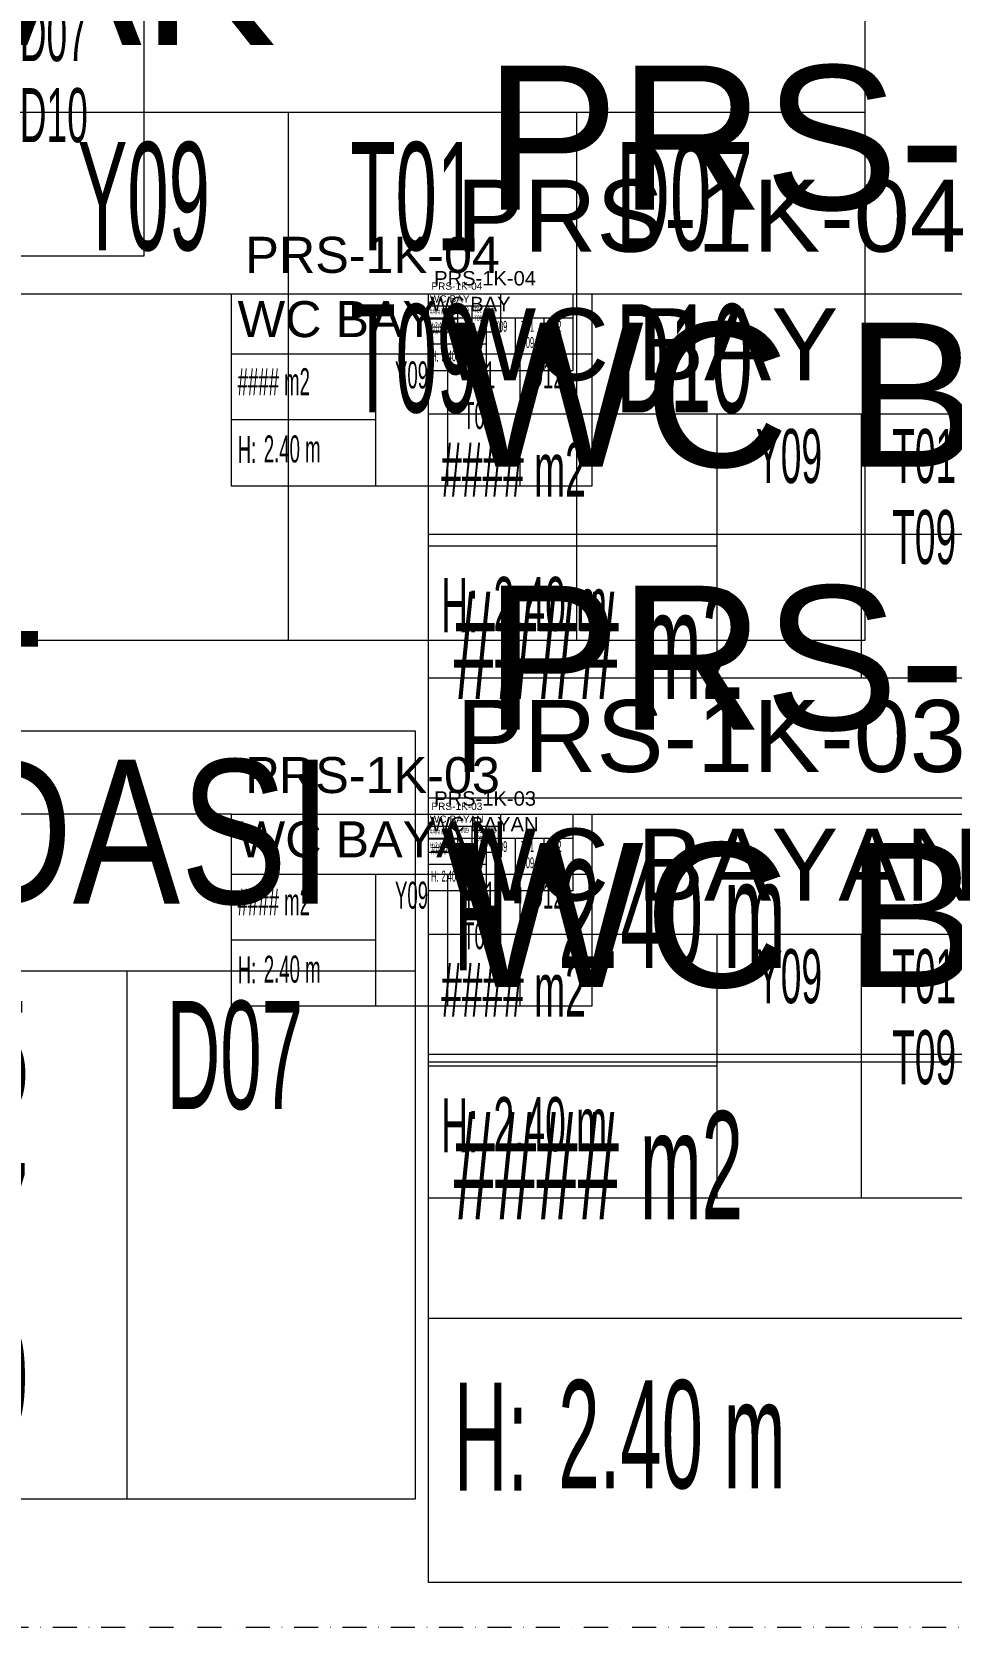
# Model space of a CAD drawing. Extents: x -9058 to 11890, y 0 to 8106.
# Drawn here: x 9918 to 10301, y 2946 to 3610 of the extents above; entities that cross this region are included whole.
import ezdxf
from ezdxf.enums import TextEntityAlignment as Align

# ---------------------------------------------------------------- set-up
doc = ezdxf.new("R2010")
doc.units = 0
doc.header["$LTSCALE"] = 10
doc.header["$MEASUREMENT"] = 0
doc.linetypes.add('DASHDOT', pattern=[1, 0.5, -0.25, 0, -0.25])
doc.layers.get('0').update_dxf_attribs({"color": 9, "lineweight": 9})
for name, color, linetype, lineweight in [('21_mahal200', 9, 'Continuous', 9), ('21_mahal200 @ 1', 9, 'Continuous', 9), ('21_mahal200 @ 10 (1)', 9, 'Continuous', 9), ('21_mahal200 @ 10 (2)', 9, 'Continuous', 9), ('21_mahal200 @ 2', 9, 'Continuous', 9), ('21_mahal200 @ 20', 9, 'Continuous', 9), ('21_mahal200 @ 5 (1)', 9, 'Continuous', 9), ('21_mahal200 @ 5 (2)', 9, 'Continuous', 9), ('24', 9, 'DASHDOT', 9), ('40A', 9, 'Continuous', 9)]:
    doc.layers.add(name, color=color, linetype=linetype, lineweight=lineweight)
doc.styles.add('Arial', font='arial.ttf', dxfattribs={"height": 2.5})
doc.styles.add('MuuM_TEXT-STANDART', font='ARIALN.TTF')
doc.dimstyles.new('MuuM_Annotative', dxfattribs={"dimscale": 0.1, "dimtxt": 2, "dimasz": 1, "dimexe": 1, "dimexo": 1, "dimgap": 1, "dimtad": 1, "dimdec": 1, "dimrnd": 0.5, "dimdsep": 46, "dimtxsty": 'MuuM_TEXT-STANDART', "dimblk": 'ARCHTICK', "dimcen": 0, "dimdle": 0.15, "dimclrd": 256, "dimclre": 256, "dimclrt": 256, "dimadec": 0, "dimazin": 0, "dimtfac": 5, "dimtdec": 1, "dimtix": 1, "dimtmove": 2, "dimatfit": 3, "dimldrblk": 'DOT', "dimfxl": 3, "dimfxlon": 1, "dimtolj": 1, "dimlwd": -1, "dimlwe": -1, "dimarcsym": 0})

# ---------------------------------------------------------------- blocks, each defined once
blk = doc.blocks.new('0a_roomno2')
blk.add_lwpolyline([(30, -16), (0, -16), (0, 0), (30, 0)], close=True)
for points in [[(0, 0), (30, 0)], [(0, -5), (30, -5)], [(12, -5), (12, -16)], [(18, -5), (18, -16)], [(24, -5), (24, -16)], [(12, -10.5), (0, -10.5)]]:
    blk.add_lwpolyline(points)
at = {"layer": '40A'}
blk.add_lwpolyline([(0, 0), (30, 0)], dxfattribs=at)
at = {"style": 'MuuM_TEXT-STANDART', "width": 0.6}
blk.add_text('H:', height=2.25, dxfattribs=at).set_placement((0.525, -12.962), align=Align.MIDDLE_LEFT)
at = {"style": 'Arial'}
blk.add_attdef('ODANO', (0, 1.505), '', height=3, dxfattribs=at)
blk.add_attdef('MEKANADI', text='', height=3, dxfattribs=at).set_placement((0.525, -4.75), align=Align.BOTTOM_LEFT)
at = {"style": 'MuuM_TEXT-STANDART', "width": 0.6}
for tag, p in [('YER01', (15, -7)), ('TAVAN01', (20.625, -7)), ('DUVAR01', (26.25, -7)), ('YER02', (15, -10.375)), ('TAVAN02', (20.625, -10.375)), ('DUVAR02', (26.25, -10.375)), ('YER03', (15, -13.75)), ('TAVAN03', (20.625, -13.75)), ('DUVAR03', (26.25, -13.75))]:
    blk.add_attdef(tag, text='', height=2.25, dxfattribs=at).set_placement(p, align=Align.MIDDLE_CENTER)
at = {"style": 'MuuM_TEXT-STANDART'}
blk.add_attdef('M2', text='', height=2.25, dxfattribs=at).set_placement((1.323, -7.805), align=Align.MIDDLE_LEFT)
at = {"style": 'MuuM_TEXT-STANDART', "width": 0.6}
blk.add_attdef('TEMIZTAVANYUKSEKLIGI', text='', height=2.25, dxfattribs=at).set_placement((2.7, -13.162), align=Align.MIDDLE_LEFT)
blk = doc.blocks.new('*U1186')
at = {"layer": '21_mahal200 @ 1'}
ref = blk.add_blockref('0a_roomno2', (10083.45, 3501.07), dxfattribs=at)
ref.add_attrib('ODANO', ' PRS-1K-04', (10083.45, 3502.82), dxfattribs={"layer": '0', "height": 3, "style": 'Arial'})
ref.add_attrib('MEKANADI', 'WC BAY', dxfattribs={"layer": '0', "height": 3, "style": 'Arial'}).set_placement((10083.98, 3496.57), align=Align.BOTTOM_LEFT)
ref.add_attrib('M2', '#### m2', dxfattribs={"layer": '0', "height": 2.25, "style": 'MuuM_TEXT-STANDART', "width": 0.6}).set_placement((10083.98, 3493.75), align=Align.MIDDLE_LEFT)
ref.add_attrib('TEMIZTAVANYUKSEKLIGI', '2.40 m', dxfattribs={"layer": '0', "height": 2.25, "style": 'MuuM_TEXT-STANDART', "width": 0.6}).set_placement((10086.15, 3488.16), align=Align.MIDDLE_LEFT)
ref.add_attrib('YER01', 'Y09', dxfattribs={"layer": '0', "height": 2.25, "style": 'MuuM_TEXT-STANDART', "width": 0.6}).set_placement((10098.45, 3494.32), align=Align.MIDDLE_CENTER)
ref.add_attrib('TAVAN01', 'T01', dxfattribs={"layer": '0', "height": 2.25, "style": 'MuuM_TEXT-STANDART', "width": 0.6}).set_placement((10104.08, 3494.32), align=Align.MIDDLE_CENTER)
ref.add_attrib('DUVAR01', 'D12', dxfattribs={"layer": '0', "height": 2.25, "style": 'MuuM_TEXT-STANDART', "width": 0.6}).set_placement((10109.7, 3494.32), align=Align.MIDDLE_CENTER)
ref.add_attrib('TAVAN02', 'T09', dxfattribs={"layer": '0', "height": 2.25, "style": 'MuuM_TEXT-STANDART', "width": 0.6}).set_placement((10104.08, 3490.94), align=Align.MIDDLE_CENTER)
at = {"layer": '21_mahal200 @ 10 (1)'}
ref = blk.add_blockref('0a_roomno2', (10083.45, 3501.07), dxfattribs=dict(at, xscale=10, yscale=10, zscale=10))
ref.add_attrib('ODANO', ' PRS-1K-04', (10083.45, 3518.62), dxfattribs={"layer": '0', "height": 30, "style": 'Arial'})
ref.add_attrib('MEKANADI', 'WC BAY', dxfattribs={"layer": '0', "height": 30, "style": 'Arial'}).set_placement((10088.7, 3456.07), align=Align.BOTTOM_LEFT)
ref.add_attrib('M2', '#### m2', dxfattribs={"layer": '0', "height": 22.5, "style": 'MuuM_TEXT-STANDART', "width": 0.6}).set_placement((10088.7, 3427.94), align=Align.MIDDLE_LEFT)
ref.add_attrib('TEMIZTAVANYUKSEKLIGI', '2.40 m', dxfattribs={"layer": '0', "height": 22.5, "style": 'MuuM_TEXT-STANDART', "width": 0.6}).set_placement((10110.45, 3371.95), align=Align.MIDDLE_LEFT)
ref.add_attrib('YER01', 'Y09', dxfattribs={"layer": '0', "height": 22.5, "style": 'MuuM_TEXT-STANDART', "width": 0.6}).set_placement((10233.45, 3433.57), align=Align.MIDDLE_CENTER)
ref.add_attrib('TAVAN01', 'T01', dxfattribs={"layer": '0', "height": 22.5, "style": 'MuuM_TEXT-STANDART', "width": 0.6}).set_placement((10289.7, 3433.57), align=Align.MIDDLE_CENTER)
ref.add_attrib('DUVAR01', 'D12', dxfattribs={"layer": '0', "height": 22.5, "style": 'MuuM_TEXT-STANDART', "width": 0.6}).set_placement((10345.95, 3433.57), align=Align.MIDDLE_CENTER)
ref.add_attrib('TAVAN02', 'T09', dxfattribs={"layer": '0', "height": 22.5, "style": 'MuuM_TEXT-STANDART', "width": 0.6}).set_placement((10289.7, 3399.82), align=Align.MIDDLE_CENTER)
at = {"layer": '21_mahal200 @ 10 (2)'}
ref = blk.add_blockref('0a_roomno2', (10083.45, 3501.07), dxfattribs=dict(at, xscale=10, yscale=10, zscale=10))
ref.add_attrib('ODANO', ' PRS-1K-04', (10083.45, 3518.62), dxfattribs={"layer": '0', "height": 30, "style": 'Arial'})
ref.add_attrib('MEKANADI', 'WC BAY', dxfattribs={"layer": '0', "height": 30, "style": 'Arial'}).set_placement((10088.7, 3456.07), align=Align.BOTTOM_LEFT)
ref.add_attrib('M2', '#### m2', dxfattribs={"layer": '0', "height": 22.5, "style": 'MuuM_TEXT-STANDART', "width": 0.6}).set_placement((10088.7, 3427.94), align=Align.MIDDLE_LEFT)
ref.add_attrib('TEMIZTAVANYUKSEKLIGI', '2.40 m', dxfattribs={"layer": '0', "height": 22.5, "style": 'MuuM_TEXT-STANDART', "width": 0.6}).set_placement((10110.45, 3371.95), align=Align.MIDDLE_LEFT)
ref.add_attrib('YER01', 'Y09', dxfattribs={"layer": '0', "height": 22.5, "style": 'MuuM_TEXT-STANDART', "width": 0.6}).set_placement((10233.45, 3433.57), align=Align.MIDDLE_CENTER)
ref.add_attrib('TAVAN01', 'T01', dxfattribs={"layer": '0', "height": 22.5, "style": 'MuuM_TEXT-STANDART', "width": 0.6}).set_placement((10289.7, 3433.57), align=Align.MIDDLE_CENTER)
ref.add_attrib('DUVAR01', 'D12', dxfattribs={"layer": '0', "height": 22.5, "style": 'MuuM_TEXT-STANDART', "width": 0.6}).set_placement((10345.95, 3433.57), align=Align.MIDDLE_CENTER)
ref.add_attrib('TAVAN02', 'T09', dxfattribs={"layer": '0', "height": 22.5, "style": 'MuuM_TEXT-STANDART', "width": 0.6}).set_placement((10289.7, 3399.82), align=Align.MIDDLE_CENTER)
at = {"layer": '21_mahal200 @ 2'}
ref = blk.add_blockref('0a_roomno2', (10083.45, 3501.07), dxfattribs=dict(at, xscale=2, yscale=2, zscale=2))
ref.add_attrib('ODANO', ' PRS-1K-04', (10083.45, 3504.58), dxfattribs={"layer": '0', "height": 6, "style": 'Arial'})
ref.add_attrib('MEKANADI', 'WC BAY', dxfattribs={"layer": '0', "height": 6, "style": 'Arial'}).set_placement((10084.5, 3492.07), align=Align.BOTTOM_LEFT)
ref.add_attrib('M2', '#### m2', dxfattribs={"layer": '0', "height": 4.5, "style": 'MuuM_TEXT-STANDART', "width": 0.6}).set_placement((10084.5, 3486.44), align=Align.MIDDLE_LEFT)
ref.add_attrib('TEMIZTAVANYUKSEKLIGI', '2.40 m', dxfattribs={"layer": '0', "height": 4.5, "style": 'MuuM_TEXT-STANDART', "width": 0.6}).set_placement((10088.85, 3475.24), align=Align.MIDDLE_LEFT)
ref.add_attrib('YER01', 'Y09', dxfattribs={"layer": '0', "height": 4.5, "style": 'MuuM_TEXT-STANDART', "width": 0.6}).set_placement((10113.45, 3487.57), align=Align.MIDDLE_CENTER)
ref.add_attrib('TAVAN01', 'T01', dxfattribs={"layer": '0', "height": 4.5, "style": 'MuuM_TEXT-STANDART', "width": 0.6}).set_placement((10124.7, 3487.57), align=Align.MIDDLE_CENTER)
ref.add_attrib('DUVAR01', 'D12', dxfattribs={"layer": '0', "height": 4.5, "style": 'MuuM_TEXT-STANDART', "width": 0.6}).set_placement((10135.95, 3487.57), align=Align.MIDDLE_CENTER)
ref.add_attrib('TAVAN02', 'T09', dxfattribs={"layer": '0', "height": 4.5, "style": 'MuuM_TEXT-STANDART', "width": 0.6}).set_placement((10124.7, 3480.82), align=Align.MIDDLE_CENTER)
at = {"layer": '21_mahal200 @ 20'}
ref = blk.add_blockref('0a_roomno2', (10083.45, 3501.07), dxfattribs=dict(at, xscale=20, yscale=20, zscale=20))
ref.add_attrib('ODANO', ' PRS-1K-04', (10083.45, 3536.17), dxfattribs={"layer": '0', "height": 60, "style": 'Arial'})
ref.add_attrib('MEKANADI', 'WC BAY', dxfattribs={"layer": '0', "height": 60, "style": 'Arial'}).set_placement((10093.95, 3411.07), align=Align.BOTTOM_LEFT)
ref.add_attrib('M2', '#### m2', dxfattribs={"layer": '0', "height": 45, "style": 'MuuM_TEXT-STANDART', "width": 0.6}).set_placement((10093.95, 3354.82), align=Align.MIDDLE_LEFT)
ref.add_attrib('TEMIZTAVANYUKSEKLIGI', '2.40 m', dxfattribs={"layer": '0', "height": 45, "style": 'MuuM_TEXT-STANDART', "width": 0.6}).set_placement((10137.45, 3242.83), align=Align.MIDDLE_LEFT)
ref.add_attrib('YER01', 'Y09', dxfattribs={"layer": '0', "height": 45, "style": 'MuuM_TEXT-STANDART', "width": 0.6}).set_placement((10383.45, 3366.07), align=Align.MIDDLE_CENTER)
ref.add_attrib('TAVAN01', 'T01', dxfattribs={"layer": '0', "height": 45, "style": 'MuuM_TEXT-STANDART', "width": 0.6}).set_placement((10495.95, 3366.07), align=Align.MIDDLE_CENTER)
ref.add_attrib('DUVAR01', 'D12', dxfattribs={"layer": '0', "height": 45, "style": 'MuuM_TEXT-STANDART', "width": 0.6}).set_placement((10608.45, 3366.07), align=Align.MIDDLE_CENTER)
ref.add_attrib('TAVAN02', 'T09', dxfattribs={"layer": '0', "height": 45, "style": 'MuuM_TEXT-STANDART', "width": 0.6}).set_placement((10495.95, 3298.57), align=Align.MIDDLE_CENTER)
at = {"layer": '21_mahal200 @ 5 (1)'}
ref = blk.add_blockref('0a_roomno2', (10001.36, 3501.07), dxfattribs=dict(at, xscale=5, yscale=5, zscale=5))
ref.add_attrib('ODANO', ' PRS-1K-04', (10001.36, 3509.84), dxfattribs={"layer": '0', "height": 15, "style": 'Arial'})
ref.add_attrib('MEKANADI', 'WC BAY', dxfattribs={"layer": '0', "height": 15, "style": 'Arial'}).set_placement((10003.98, 3478.57), align=Align.BOTTOM_LEFT)
ref.add_attrib('M2', '#### m2', dxfattribs={"layer": '0', "height": 11.25, "style": 'MuuM_TEXT-STANDART', "width": 0.6}).set_placement((10003.98, 3464.5), align=Align.MIDDLE_LEFT)
ref.add_attrib('TEMIZTAVANYUKSEKLIGI', '2.40 m', dxfattribs={"layer": '0', "height": 11.25, "style": 'MuuM_TEXT-STANDART', "width": 0.6}).set_placement((10014.86, 3436.51), align=Align.MIDDLE_LEFT)
ref.add_attrib('YER01', 'Y09', dxfattribs={"layer": '0', "height": 11.25, "style": 'MuuM_TEXT-STANDART', "width": 0.6}).set_placement((10076.36, 3467.32), align=Align.MIDDLE_CENTER)
ref.add_attrib('TAVAN01', 'T01', dxfattribs={"layer": '0', "height": 11.25, "style": 'MuuM_TEXT-STANDART', "width": 0.6}).set_placement((10104.48, 3467.32), align=Align.MIDDLE_CENTER)
ref.add_attrib('DUVAR01', 'D12', dxfattribs={"layer": '0', "height": 11.25, "style": 'MuuM_TEXT-STANDART', "width": 0.6}).set_placement((10132.61, 3467.32), align=Align.MIDDLE_CENTER)
ref.add_attrib('TAVAN02', 'T09', dxfattribs={"layer": '0', "height": 11.25, "style": 'MuuM_TEXT-STANDART', "width": 0.6}).set_placement((10104.48, 3450.44), align=Align.MIDDLE_CENTER)
at = {"layer": '21_mahal200 @ 5 (2)'}
ref = blk.add_blockref('0a_roomno2', (10001.36, 3501.07), dxfattribs=dict(at, xscale=5, yscale=5, zscale=5))
ref.add_attrib('ODANO', ' PRS-1K-04', (10001.36, 3509.84), dxfattribs={"layer": '0', "height": 15, "style": 'Arial'})
ref.add_attrib('MEKANADI', 'WC BAY', dxfattribs={"layer": '0', "height": 15, "style": 'Arial'}).set_placement((10003.98, 3478.57), align=Align.BOTTOM_LEFT)
ref.add_attrib('M2', '#### m2', dxfattribs={"layer": '0', "height": 11.25, "style": 'MuuM_TEXT-STANDART', "width": 0.6}).set_placement((10003.98, 3464.5), align=Align.MIDDLE_LEFT)
ref.add_attrib('TEMIZTAVANYUKSEKLIGI', '2.40 m', dxfattribs={"layer": '0', "height": 11.25, "style": 'MuuM_TEXT-STANDART', "width": 0.6}).set_placement((10014.86, 3436.51), align=Align.MIDDLE_LEFT)
ref.add_attrib('YER01', 'Y09', dxfattribs={"layer": '0', "height": 11.25, "style": 'MuuM_TEXT-STANDART', "width": 0.6}).set_placement((10076.36, 3467.32), align=Align.MIDDLE_CENTER)
ref.add_attrib('TAVAN01', 'T01', dxfattribs={"layer": '0', "height": 11.25, "style": 'MuuM_TEXT-STANDART', "width": 0.6}).set_placement((10104.48, 3467.32), align=Align.MIDDLE_CENTER)
ref.add_attrib('DUVAR01', 'D12', dxfattribs={"layer": '0', "height": 11.25, "style": 'MuuM_TEXT-STANDART', "width": 0.6}).set_placement((10132.61, 3467.32), align=Align.MIDDLE_CENTER)
ref.add_attrib('TAVAN02', 'T09', dxfattribs={"layer": '0', "height": 11.25, "style": 'MuuM_TEXT-STANDART', "width": 0.6}).set_placement((10104.48, 3450.44), align=Align.MIDDLE_CENTER)
blk = doc.blocks.new('*U1187')
at = {"layer": '21_mahal200 @ 1'}
ref = blk.add_blockref('0a_roomno2', (10083.45, 3284.43), dxfattribs=at)
ref.add_attrib('ODANO', ' PRS-1K-03', (10083.45, 3286.18), dxfattribs={"layer": '0', "height": 3, "style": 'Arial'})
ref.add_attrib('MEKANADI', 'WC BAYAN', dxfattribs={"layer": '0', "height": 3, "style": 'Arial'}).set_placement((10083.98, 3279.93), align=Align.BOTTOM_LEFT)
ref.add_attrib('M2', '#### m2', dxfattribs={"layer": '0', "height": 2.25, "style": 'MuuM_TEXT-STANDART', "width": 0.6}).set_placement((10083.98, 3277.12), align=Align.MIDDLE_LEFT)
ref.add_attrib('TEMIZTAVANYUKSEKLIGI', '2.40 m', dxfattribs={"layer": '0', "height": 2.25, "style": 'MuuM_TEXT-STANDART', "width": 0.6}).set_placement((10086.15, 3271.52), align=Align.MIDDLE_LEFT)
ref.add_attrib('YER01', 'Y09', dxfattribs={"layer": '0', "height": 2.25, "style": 'MuuM_TEXT-STANDART', "width": 0.6}).set_placement((10098.45, 3277.68), align=Align.MIDDLE_CENTER)
ref.add_attrib('TAVAN01', 'T01', dxfattribs={"layer": '0', "height": 2.25, "style": 'MuuM_TEXT-STANDART', "width": 0.6}).set_placement((10104.08, 3277.68), align=Align.MIDDLE_CENTER)
ref.add_attrib('DUVAR01', 'D12', dxfattribs={"layer": '0', "height": 2.25, "style": 'MuuM_TEXT-STANDART', "width": 0.6}).set_placement((10109.7, 3277.68), align=Align.MIDDLE_CENTER)
ref.add_attrib('TAVAN02', 'T09', dxfattribs={"layer": '0', "height": 2.25, "style": 'MuuM_TEXT-STANDART', "width": 0.6}).set_placement((10104.08, 3274.3), align=Align.MIDDLE_CENTER)
at = {"layer": '21_mahal200 @ 10 (1)'}
ref = blk.add_blockref('0a_roomno2', (10083.45, 3284.43), dxfattribs=dict(at, xscale=10, yscale=10, zscale=10))
ref.add_attrib('ODANO', ' PRS-1K-03', (10083.45, 3301.98), dxfattribs={"layer": '0', "height": 30, "style": 'Arial'})
ref.add_attrib('MEKANADI', 'WC BAYAN', dxfattribs={"layer": '0', "height": 30, "style": 'Arial'}).set_placement((10088.7, 3239.43), align=Align.BOTTOM_LEFT)
ref.add_attrib('M2', '#### m2', dxfattribs={"layer": '0', "height": 22.5, "style": 'MuuM_TEXT-STANDART', "width": 0.6}).set_placement((10088.7, 3211.3), align=Align.MIDDLE_LEFT)
ref.add_attrib('TEMIZTAVANYUKSEKLIGI', '2.40 m', dxfattribs={"layer": '0', "height": 22.5, "style": 'MuuM_TEXT-STANDART', "width": 0.6}).set_placement((10110.45, 3155.31), align=Align.MIDDLE_LEFT)
ref.add_attrib('YER01', 'Y09', dxfattribs={"layer": '0', "height": 22.5, "style": 'MuuM_TEXT-STANDART', "width": 0.6}).set_placement((10233.45, 3216.93), align=Align.MIDDLE_CENTER)
ref.add_attrib('TAVAN01', 'T01', dxfattribs={"layer": '0', "height": 22.5, "style": 'MuuM_TEXT-STANDART', "width": 0.6}).set_placement((10289.7, 3216.93), align=Align.MIDDLE_CENTER)
ref.add_attrib('DUVAR01', 'D12', dxfattribs={"layer": '0', "height": 22.5, "style": 'MuuM_TEXT-STANDART', "width": 0.6}).set_placement((10345.95, 3216.93), align=Align.MIDDLE_CENTER)
ref.add_attrib('TAVAN02', 'T09', dxfattribs={"layer": '0', "height": 22.5, "style": 'MuuM_TEXT-STANDART', "width": 0.6}).set_placement((10289.7, 3183.18), align=Align.MIDDLE_CENTER)
at = {"layer": '21_mahal200 @ 10 (2)'}
ref = blk.add_blockref('0a_roomno2', (10083.45, 3284.43), dxfattribs=dict(at, xscale=10, yscale=10, zscale=10))
ref.add_attrib('ODANO', ' PRS-1K-03', (10083.45, 3301.98), dxfattribs={"layer": '0', "height": 30, "style": 'Arial'})
ref.add_attrib('MEKANADI', 'WC BAYAN', dxfattribs={"layer": '0', "height": 30, "style": 'Arial'}).set_placement((10088.7, 3239.43), align=Align.BOTTOM_LEFT)
ref.add_attrib('M2', '#### m2', dxfattribs={"layer": '0', "height": 22.5, "style": 'MuuM_TEXT-STANDART', "width": 0.6}).set_placement((10088.7, 3211.3), align=Align.MIDDLE_LEFT)
ref.add_attrib('TEMIZTAVANYUKSEKLIGI', '2.40 m', dxfattribs={"layer": '0', "height": 22.5, "style": 'MuuM_TEXT-STANDART', "width": 0.6}).set_placement((10110.45, 3155.31), align=Align.MIDDLE_LEFT)
ref.add_attrib('YER01', 'Y09', dxfattribs={"layer": '0', "height": 22.5, "style": 'MuuM_TEXT-STANDART', "width": 0.6}).set_placement((10233.45, 3216.93), align=Align.MIDDLE_CENTER)
ref.add_attrib('TAVAN01', 'T01', dxfattribs={"layer": '0', "height": 22.5, "style": 'MuuM_TEXT-STANDART', "width": 0.6}).set_placement((10289.7, 3216.93), align=Align.MIDDLE_CENTER)
ref.add_attrib('DUVAR01', 'D12', dxfattribs={"layer": '0', "height": 22.5, "style": 'MuuM_TEXT-STANDART', "width": 0.6}).set_placement((10345.95, 3216.93), align=Align.MIDDLE_CENTER)
ref.add_attrib('TAVAN02', 'T09', dxfattribs={"layer": '0', "height": 22.5, "style": 'MuuM_TEXT-STANDART', "width": 0.6}).set_placement((10289.7, 3183.18), align=Align.MIDDLE_CENTER)
at = {"layer": '21_mahal200 @ 2'}
ref = blk.add_blockref('0a_roomno2', (10083.45, 3284.43), dxfattribs=dict(at, xscale=2, yscale=2, zscale=2))
ref.add_attrib('ODANO', ' PRS-1K-03', (10083.45, 3287.94), dxfattribs={"layer": '0', "height": 6, "style": 'Arial'})
ref.add_attrib('MEKANADI', 'WC BAYAN', dxfattribs={"layer": '0', "height": 6, "style": 'Arial'}).set_placement((10084.5, 3275.43), align=Align.BOTTOM_LEFT)
ref.add_attrib('M2', '#### m2', dxfattribs={"layer": '0', "height": 4.5, "style": 'MuuM_TEXT-STANDART', "width": 0.6}).set_placement((10084.5, 3269.8), align=Align.MIDDLE_LEFT)
ref.add_attrib('TEMIZTAVANYUKSEKLIGI', '2.40 m', dxfattribs={"layer": '0', "height": 4.5, "style": 'MuuM_TEXT-STANDART', "width": 0.6}).set_placement((10088.85, 3258.6), align=Align.MIDDLE_LEFT)
ref.add_attrib('YER01', 'Y09', dxfattribs={"layer": '0', "height": 4.5, "style": 'MuuM_TEXT-STANDART', "width": 0.6}).set_placement((10113.45, 3270.93), align=Align.MIDDLE_CENTER)
ref.add_attrib('TAVAN01', 'T01', dxfattribs={"layer": '0', "height": 4.5, "style": 'MuuM_TEXT-STANDART', "width": 0.6}).set_placement((10124.7, 3270.93), align=Align.MIDDLE_CENTER)
ref.add_attrib('DUVAR01', 'D12', dxfattribs={"layer": '0', "height": 4.5, "style": 'MuuM_TEXT-STANDART', "width": 0.6}).set_placement((10135.95, 3270.93), align=Align.MIDDLE_CENTER)
ref.add_attrib('TAVAN02', 'T09', dxfattribs={"layer": '0', "height": 4.5, "style": 'MuuM_TEXT-STANDART', "width": 0.6}).set_placement((10124.7, 3264.18), align=Align.MIDDLE_CENTER)
at = {"layer": '21_mahal200 @ 20'}
ref = blk.add_blockref('0a_roomno2', (10083.45, 3284.43), dxfattribs=dict(at, xscale=20, yscale=20, zscale=20))
ref.add_attrib('ODANO', ' PRS-1K-03', (10083.45, 3319.53), dxfattribs={"layer": '0', "height": 60, "style": 'Arial'})
ref.add_attrib('MEKANADI', 'WC BAYAN', dxfattribs={"layer": '0', "height": 60, "style": 'Arial'}).set_placement((10093.95, 3194.43), align=Align.BOTTOM_LEFT)
ref.add_attrib('M2', '#### m2', dxfattribs={"layer": '0', "height": 45, "style": 'MuuM_TEXT-STANDART', "width": 0.6}).set_placement((10093.95, 3138.18), align=Align.MIDDLE_LEFT)
ref.add_attrib('TEMIZTAVANYUKSEKLIGI', '2.40 m', dxfattribs={"layer": '0', "height": 45, "style": 'MuuM_TEXT-STANDART', "width": 0.6}).set_placement((10137.45, 3026.19), align=Align.MIDDLE_LEFT)
ref.add_attrib('YER01', 'Y09', dxfattribs={"layer": '0', "height": 45, "style": 'MuuM_TEXT-STANDART', "width": 0.6}).set_placement((10383.45, 3149.43), align=Align.MIDDLE_CENTER)
ref.add_attrib('TAVAN01', 'T01', dxfattribs={"layer": '0', "height": 45, "style": 'MuuM_TEXT-STANDART', "width": 0.6}).set_placement((10495.95, 3149.43), align=Align.MIDDLE_CENTER)
ref.add_attrib('DUVAR01', 'D12', dxfattribs={"layer": '0', "height": 45, "style": 'MuuM_TEXT-STANDART', "width": 0.6}).set_placement((10608.45, 3149.43), align=Align.MIDDLE_CENTER)
ref.add_attrib('TAVAN02', 'T09', dxfattribs={"layer": '0', "height": 45, "style": 'MuuM_TEXT-STANDART', "width": 0.6}).set_placement((10495.95, 3081.93), align=Align.MIDDLE_CENTER)
at = {"layer": '21_mahal200 @ 5 (1)'}
ref = blk.add_blockref('0a_roomno2', (10001.36, 3284.43), dxfattribs=dict(at, xscale=5, yscale=5, zscale=5))
ref.add_attrib('ODANO', ' PRS-1K-03', (10001.36, 3293.2), dxfattribs={"layer": '0', "height": 15, "style": 'Arial'})
ref.add_attrib('MEKANADI', 'WC BAYAN', dxfattribs={"layer": '0', "height": 15, "style": 'Arial'}).set_placement((10003.98, 3261.93), align=Align.BOTTOM_LEFT)
ref.add_attrib('M2', '#### m2', dxfattribs={"layer": '0', "height": 11.25, "style": 'MuuM_TEXT-STANDART', "width": 0.6}).set_placement((10003.98, 3247.87), align=Align.MIDDLE_LEFT)
ref.add_attrib('TEMIZTAVANYUKSEKLIGI', '2.40 m', dxfattribs={"layer": '0', "height": 11.25, "style": 'MuuM_TEXT-STANDART', "width": 0.6}).set_placement((10014.86, 3219.87), align=Align.MIDDLE_LEFT)
ref.add_attrib('YER01', 'Y09', dxfattribs={"layer": '0', "height": 11.25, "style": 'MuuM_TEXT-STANDART', "width": 0.6}).set_placement((10076.36, 3250.68), align=Align.MIDDLE_CENTER)
ref.add_attrib('TAVAN01', 'T01', dxfattribs={"layer": '0', "height": 11.25, "style": 'MuuM_TEXT-STANDART', "width": 0.6}).set_placement((10104.48, 3250.68), align=Align.MIDDLE_CENTER)
ref.add_attrib('DUVAR01', 'D12', dxfattribs={"layer": '0', "height": 11.25, "style": 'MuuM_TEXT-STANDART', "width": 0.6}).set_placement((10132.61, 3250.68), align=Align.MIDDLE_CENTER)
ref.add_attrib('TAVAN02', 'T09', dxfattribs={"layer": '0', "height": 11.25, "style": 'MuuM_TEXT-STANDART', "width": 0.6}).set_placement((10104.48, 3233.8), align=Align.MIDDLE_CENTER)
at = {"layer": '21_mahal200 @ 5 (2)'}
ref = blk.add_blockref('0a_roomno2', (10001.36, 3284.43), dxfattribs=dict(at, xscale=5, yscale=5, zscale=5))
ref.add_attrib('ODANO', ' PRS-1K-03', (10001.36, 3293.2), dxfattribs={"layer": '0', "height": 15, "style": 'Arial'})
ref.add_attrib('MEKANADI', 'WC BAYAN', dxfattribs={"layer": '0', "height": 15, "style": 'Arial'}).set_placement((10003.98, 3261.93), align=Align.BOTTOM_LEFT)
ref.add_attrib('M2', '#### m2', dxfattribs={"layer": '0', "height": 11.25, "style": 'MuuM_TEXT-STANDART', "width": 0.6}).set_placement((10003.98, 3247.87), align=Align.MIDDLE_LEFT)
ref.add_attrib('TEMIZTAVANYUKSEKLIGI', '2.40 m', dxfattribs={"layer": '0', "height": 11.25, "style": 'MuuM_TEXT-STANDART', "width": 0.6}).set_placement((10014.86, 3219.87), align=Align.MIDDLE_LEFT)
ref.add_attrib('YER01', 'Y09', dxfattribs={"layer": '0', "height": 11.25, "style": 'MuuM_TEXT-STANDART', "width": 0.6}).set_placement((10076.36, 3250.68), align=Align.MIDDLE_CENTER)
ref.add_attrib('TAVAN01', 'T01', dxfattribs={"layer": '0', "height": 11.25, "style": 'MuuM_TEXT-STANDART', "width": 0.6}).set_placement((10104.48, 3250.68), align=Align.MIDDLE_CENTER)
ref.add_attrib('DUVAR01', 'D12', dxfattribs={"layer": '0', "height": 11.25, "style": 'MuuM_TEXT-STANDART', "width": 0.6}).set_placement((10132.61, 3250.68), align=Align.MIDDLE_CENTER)
ref.add_attrib('TAVAN02', 'T09', dxfattribs={"layer": '0', "height": 11.25, "style": 'MuuM_TEXT-STANDART', "width": 0.6}).set_placement((10104.48, 3233.8), align=Align.MIDDLE_CENTER)
blk = doc.blocks.new('_ArchTick')
at = {"color": 0, "linetype": 'ByBlock', "const_width": 0.15}
blk.add_lwpolyline([(-0.5, -0.5), (0.5, 0.5)], dxfattribs=at)
blk = doc.blocks.new('_Dot')
at = {"color": 0, "linetype": 'ByBlock', "lineweight": -2}
blk.add_line((-0.5, 0), (-1, 0), dxfattribs=at)
at = {"color": 0, "linetype": 'ByBlock', "const_width": 0.5}
blk.add_lwpolyline([(-0.25, 0, 1), (0.25, 0, 1)], format="xyb", close=True, dxfattribs=at)
blk = doc.blocks.new('*U1197')
at = {"layer": '21_mahal200 @ 10 (1)'}
ref = blk.add_blockref('0a_roomno2', (9664.96, 3676.76), dxfattribs=dict(at, xscale=10, yscale=10, zscale=10))
ref.add_attrib('ODANO', ' PRS-1K05', (9664.96, 3694.31), dxfattribs={"layer": '0', "height": 30, "style": 'Arial'})
ref.add_attrib('MEKANADI', 'MUTFAK', dxfattribs={"layer": '0', "height": 30, "style": 'Arial'}).set_placement((9670.21, 3631.76), align=Align.BOTTOM_LEFT)
ref.add_attrib('M2', '#### m2', dxfattribs={"layer": '0', "height": 22.5, "style": 'MuuM_TEXT-STANDART', "width": 0.6}).set_placement((9670.21, 3603.64), align=Align.MIDDLE_LEFT)
ref.add_attrib('TEMIZTAVANYUKSEKLIGI', '2.40 m', dxfattribs={"layer": '0', "height": 22.5, "style": 'MuuM_TEXT-STANDART', "width": 0.6}).set_placement((9691.96, 3547.64), align=Align.MIDDLE_LEFT)
ref.add_attrib('YER01', 'Y09', dxfattribs={"layer": '0', "height": 22.5, "style": 'MuuM_TEXT-STANDART', "width": 0.6}).set_placement((9814.96, 3609.26), align=Align.MIDDLE_CENTER)
ref.add_attrib('TAVAN01', 'T01', dxfattribs={"layer": '0', "height": 22.5, "style": 'MuuM_TEXT-STANDART', "width": 0.6}).set_placement((9871.21, 3609.26), align=Align.MIDDLE_CENTER)
ref.add_attrib('DUVAR01', 'D07', dxfattribs={"layer": '0', "height": 22.5, "style": 'MuuM_TEXT-STANDART', "width": 0.6}).set_placement((9927.46, 3609.26), align=Align.MIDDLE_CENTER)
ref.add_attrib('TAVAN02', 'T09', dxfattribs={"layer": '0', "height": 22.5, "style": 'MuuM_TEXT-STANDART', "width": 0.6}).set_placement((9871.21, 3575.51), align=Align.MIDDLE_CENTER)
ref.add_attrib('DUVAR02', 'D10', dxfattribs={"layer": '0', "height": 22.5, "style": 'MuuM_TEXT-STANDART', "width": 0.6}).set_placement((9927.46, 3575.51), align=Align.MIDDLE_CENTER)
at = {"layer": '21_mahal200 @ 10 (2)'}
ref = blk.add_blockref('0a_roomno2', (9664.96, 3676.76), dxfattribs=dict(at, xscale=10, yscale=10, zscale=10))
ref.add_attrib('ODANO', ' PRS-1K05', (9664.96, 3694.31), dxfattribs={"layer": '0', "height": 30, "style": 'Arial'})
ref.add_attrib('MEKANADI', 'MUTFAK', dxfattribs={"layer": '0', "height": 30, "style": 'Arial'}).set_placement((9670.21, 3631.76), align=Align.BOTTOM_LEFT)
ref.add_attrib('M2', '#### m2', dxfattribs={"layer": '0', "height": 22.5, "style": 'MuuM_TEXT-STANDART', "width": 0.6}).set_placement((9670.21, 3603.64), align=Align.MIDDLE_LEFT)
ref.add_attrib('TEMIZTAVANYUKSEKLIGI', '2.40 m', dxfattribs={"layer": '0', "height": 22.5, "style": 'MuuM_TEXT-STANDART', "width": 0.6}).set_placement((9691.96, 3547.64), align=Align.MIDDLE_LEFT)
ref.add_attrib('YER01', 'Y09', dxfattribs={"layer": '0', "height": 22.5, "style": 'MuuM_TEXT-STANDART', "width": 0.6}).set_placement((9814.96, 3609.26), align=Align.MIDDLE_CENTER)
ref.add_attrib('TAVAN01', 'T01', dxfattribs={"layer": '0', "height": 22.5, "style": 'MuuM_TEXT-STANDART', "width": 0.6}).set_placement((9871.21, 3609.26), align=Align.MIDDLE_CENTER)
ref.add_attrib('DUVAR01', 'D07', dxfattribs={"layer": '0', "height": 22.5, "style": 'MuuM_TEXT-STANDART', "width": 0.6}).set_placement((9927.46, 3609.26), align=Align.MIDDLE_CENTER)
ref.add_attrib('TAVAN02', 'T09', dxfattribs={"layer": '0', "height": 22.5, "style": 'MuuM_TEXT-STANDART', "width": 0.6}).set_placement((9871.21, 3575.51), align=Align.MIDDLE_CENTER)
ref.add_attrib('DUVAR02', 'D10', dxfattribs={"layer": '0', "height": 22.5, "style": 'MuuM_TEXT-STANDART', "width": 0.6}).set_placement((9927.46, 3575.51), align=Align.MIDDLE_CENTER)
at = {"layer": '21_mahal200 @ 20'}
ref = blk.add_blockref('0a_roomno2', (9664.96, 3676.76), dxfattribs=dict(at, xscale=20, yscale=20, zscale=20))
ref.add_attrib('ODANO', ' PRS-1K05', (9664.96, 3711.86), dxfattribs={"layer": '0', "height": 60, "style": 'Arial'})
ref.add_attrib('MEKANADI', 'MUTFAK', dxfattribs={"layer": '0', "height": 60, "style": 'Arial'}).set_placement((9675.46, 3586.76), align=Align.BOTTOM_LEFT)
ref.add_attrib('M2', '#### m2', dxfattribs={"layer": '0', "height": 45, "style": 'MuuM_TEXT-STANDART', "width": 0.6}).set_placement((9675.46, 3530.51), align=Align.MIDDLE_LEFT)
ref.add_attrib('TEMIZTAVANYUKSEKLIGI', '2.40 m', dxfattribs={"layer": '0', "height": 45, "style": 'MuuM_TEXT-STANDART', "width": 0.6}).set_placement((9718.96, 3418.53), align=Align.MIDDLE_LEFT)
ref.add_attrib('YER01', 'Y09', dxfattribs={"layer": '0', "height": 45, "style": 'MuuM_TEXT-STANDART', "width": 0.6}).set_placement((9964.96, 3541.76), align=Align.MIDDLE_CENTER)
ref.add_attrib('TAVAN01', 'T01', dxfattribs={"layer": '0', "height": 45, "style": 'MuuM_TEXT-STANDART', "width": 0.6}).set_placement((10077.46, 3541.76), align=Align.MIDDLE_CENTER)
ref.add_attrib('DUVAR01', 'D07', dxfattribs={"layer": '0', "height": 45, "style": 'MuuM_TEXT-STANDART', "width": 0.6}).set_placement((10189.96, 3541.76), align=Align.MIDDLE_CENTER)
ref.add_attrib('TAVAN02', 'T09', dxfattribs={"layer": '0', "height": 45, "style": 'MuuM_TEXT-STANDART', "width": 0.6}).set_placement((10077.46, 3474.26), align=Align.MIDDLE_CENTER)
ref.add_attrib('DUVAR02', 'D10', dxfattribs={"layer": '0', "height": 45, "style": 'MuuM_TEXT-STANDART', "width": 0.6}).set_placement((10189.96, 3474.26), align=Align.MIDDLE_CENTER)
blk = doc.blocks.new('*U1198')
at = {"layer": '21_mahal200 @ 20'}
ref = blk.add_blockref('0a_roomno2', (9477.8, 3319.13), dxfattribs=dict(at, xscale=20, yscale=20, zscale=20))
ref.add_attrib('ODANO', ' PRS-1K-01', (9477.8, 3354.23), dxfattribs={"layer": '0', "height": 60, "style": 'Arial'})
ref.add_attrib('MEKANADI', 'TOPLANTI ODASI', dxfattribs={"layer": '0', "height": 60, "style": 'Arial', "width": 0.8}).set_placement((9488.3, 3229.13), align=Align.BOTTOM_LEFT)
ref.add_attrib('M2', '##### m2', dxfattribs={"layer": '0', "height": 45, "style": 'MuuM_TEXT-STANDART', "width": 0.6}).set_placement((9488.3, 3172.88), align=Align.MIDDLE_LEFT)
ref.add_attrib('TEMIZTAVANYUKSEKLIGI', '2.80 m', dxfattribs={"layer": '0', "height": 45, "style": 'MuuM_TEXT-STANDART', "width": 0.6}).set_placement((9531.8, 3060.89), align=Align.MIDDLE_LEFT)
ref.add_attrib('YER01', 'Y25', dxfattribs={"layer": '0', "height": 45, "style": 'MuuM_TEXT-STANDART', "width": 0.6}).set_placement((9777.8, 3184.13), align=Align.MIDDLE_CENTER)
ref.add_attrib('TAVAN01', 'T05', dxfattribs={"layer": '0', "height": 45, "style": 'MuuM_TEXT-STANDART', "width": 0.6}).set_placement((9890.3, 3184.13), align=Align.MIDDLE_CENTER)
ref.add_attrib('DUVAR01', 'D07', dxfattribs={"layer": '0', "height": 45, "style": 'MuuM_TEXT-STANDART', "width": 0.6}).set_placement((10002.8, 3184.13), align=Align.MIDDLE_CENTER)
ref.add_attrib('TAVAN02', 'T07', dxfattribs={"layer": '0', "height": 45, "style": 'MuuM_TEXT-STANDART', "width": 0.6}).set_placement((9890.3, 3116.63), align=Align.MIDDLE_CENTER)
ref.add_attrib('TAVAN03', 'T09', dxfattribs={"layer": '0', "height": 45, "style": 'MuuM_TEXT-STANDART', "width": 0.6}).set_placement((9890.3, 3049.13), align=Align.MIDDLE_CENTER)

msp = doc.modelspace()

# ---------------------------------------------------------------- linework, layer by layer
at = {"layer": '21_mahal200'}
msp.add_lwpolyline([(10001.36, 3284.43), (9397.06, 3284.43)], dxfattribs=at)
at = {"layer": '24', "ltscale": 2}
msp.add_lwpolyline([(7012.53, 2945.87), (10535.06, 2945.87)], dxfattribs=at)

# ---------------------------------------------------------------- block references
at = {"layer": '21_mahal200', "color": 6}
for name in ['*U1197', '*U1186', '*U1198', '*U1187']:
    msp.add_blockref(name, (0, 0), dxfattribs=at)

# ---------------------------------------------------------------- leaders
at = {"layer": '21_mahal200'}
msp.add_leader([(9569.06, 3501.07), (10001.36, 3501.07)], dimstyle='MuuM_Annotative', override={"dimscale": 0, "dimasz": 2}, dxfattribs=at)

doc.saveas('drawing.dxf')
